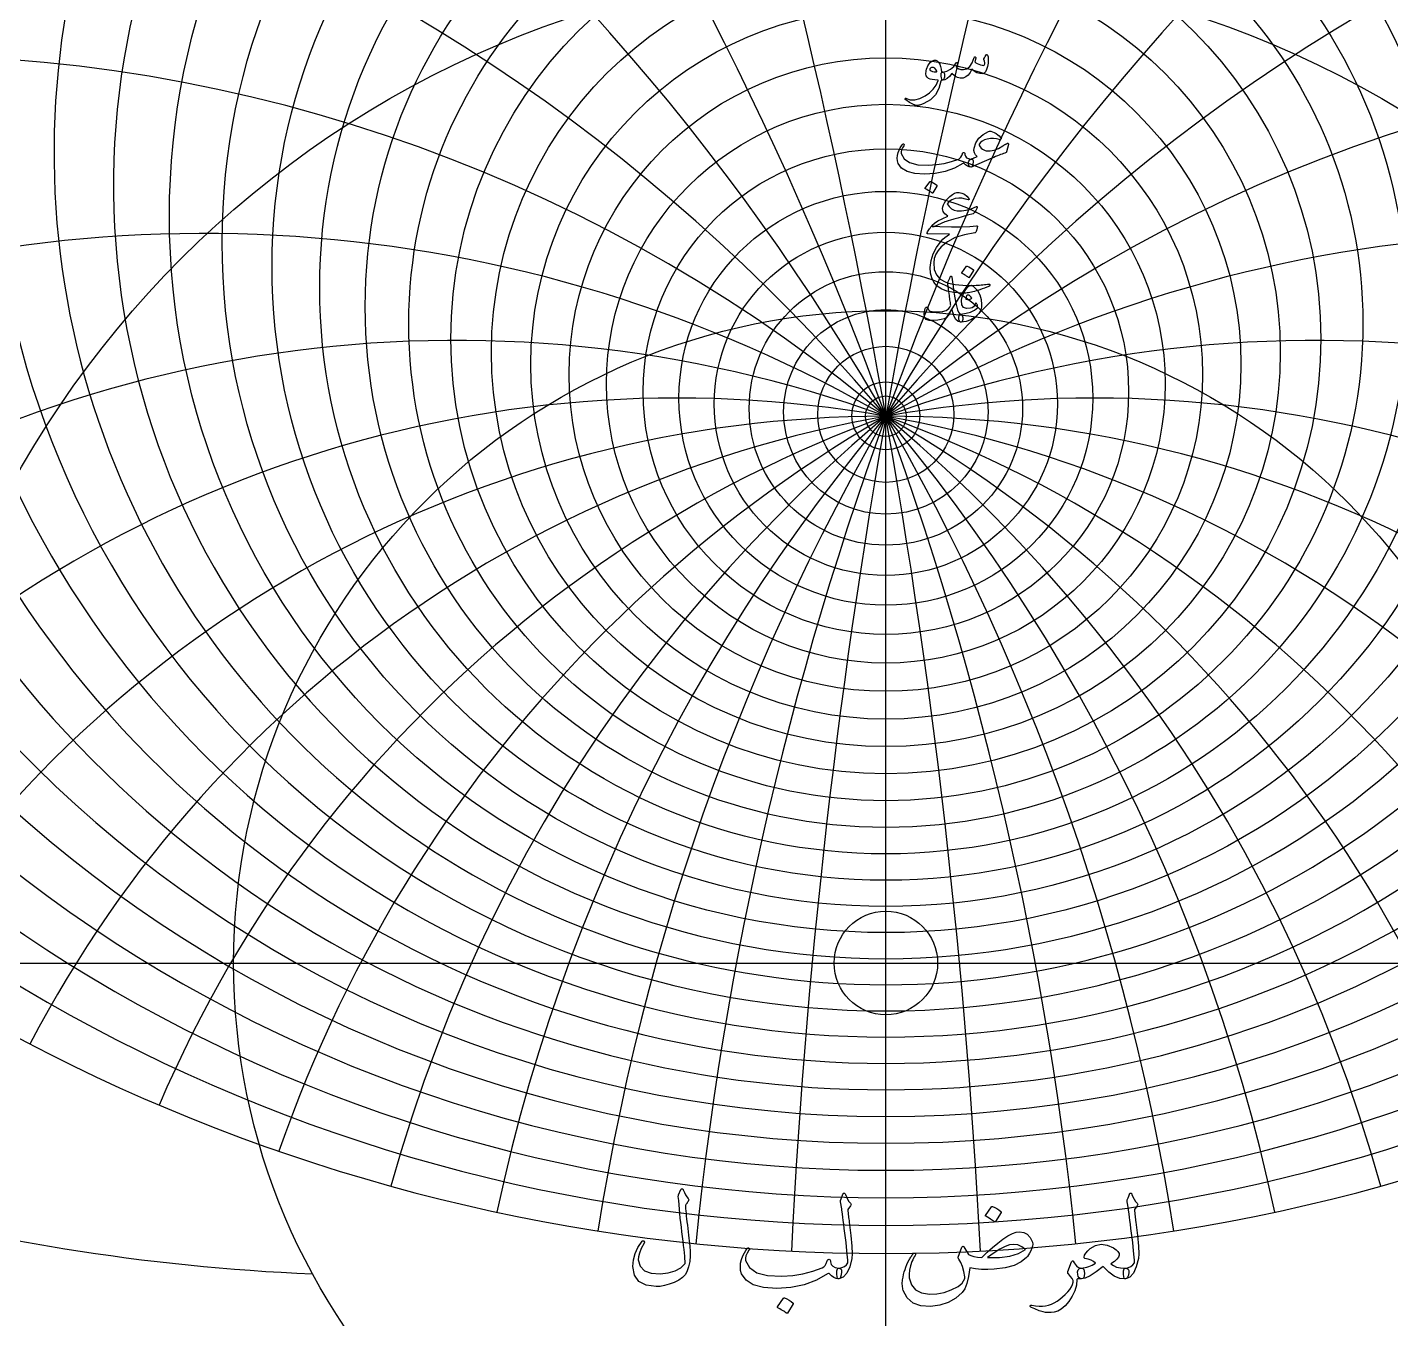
# Model space of a CAD drawing. Header units: millimetres. Extents: x -75 to 75, y -75 to 77.
# Drawn here: x -41.9 to 24.6, y -17.3 to 45.6 of the extents above; entities that cross this region are included whole.
import ezdxf

# ---------------------------------------------------------------- set-up
doc = ezdxf.new("R2010")
doc.units = ezdxf.units.MM
for name, color, linetype in [('CUT_INNER', 6, 'Continuous'), ('ENGRAVE', 7, 'Continuous'), ('ENGRAVE_FINE', 8, 'Continuous'), ('TEXT', 5, 'Continuous')]:
    doc.layers.add(name, color=color, linetype=linetype)

msp = doc.modelspace()

# ---------------------------------------------------------------- linework, layer by layer
at = {"layer": 'CUT_INNER'}
msp.add_circle((0, 0), 2.525, dxfattribs=at)
at = {"layer": 'ENGRAVE'}
for points in [[(0, -74.25), (0, 74.25)], [(-74.25, 0), (74.25, 0)]]:
    msp.add_lwpolyline(points, dxfattribs=at)
for centre, radius in [((0, 0), 74.25), ((0, 32.9407), 27.6177), ((0, 0), 48.6033), ((0, 29.2103), 17.3172), ((0, 27.2691), 8.3683), ((0, 0), 31.8152), ((0, 26.6647), 0.99)]:
    msp.add_circle(centre, radius, dxfattribs=at)
for centre, radius, start, end in [((0, 39.5176), 40.5781, 134.055363, 45.944637), ((0, 51.4893), 58.97, 185.817729, 354.182271), ((0, -30.9637), 57.6284, 32.5, 147.5), ((0, -30.9637), 57.6284, 32.5, 147.5), ((0, 76.2918), 90.4584, 217.96025, 322.03975), ((-23.5989, 88.0721), 103.3242, 240.662383, 267.574627)]:
    msp.add_arc(centre, radius, start, end, dxfattribs=at)
at = {"layer": 'ENGRAVE_FINE'}
for centre, radius in [((0, 36.4342), 34.9492), ((0, 35.137), 32.3771), ((0, 33.9776), 29.939), ((0, 32.0136), 25.3989), ((0, 31.1855), 23.2699), ((0, 30.4472), 21.2196), ((0, 29.791), 19.2382), ((0, 28.6994), 15.4487), ((0, 28.2536), 13.6257), ((0, 27.8687), 11.8418), ((0, 27.5415), 10.0912), ((0, 27.0492), 6.6681), ((0, 26.8799), 4.9858), ((0, 26.76), 3.3166), ((0, 26.6885), 1.6561)]:
    msp.add_circle(centre, radius, dxfattribs=at)
for centre, radius, start, end in [((-326.8267, -30.9637), 331.8685, 2.921523, 18.312973), ((-326.8267, -30.9637), 331.8685, 2.921523, 18.312973), ((326.8267, -30.9637), 331.8685, 161.687027, 177.078477), ((326.8267, -30.9637), 331.8685, 161.687027, 177.078477), ((0, 37.8872), 37.6751, 111.387179, 68.612821), ((-158.3326, -30.9637), 168.494, 5.884213, 36.967665), ((-158.3326, -30.9637), 168.494, 5.884213, 36.967665), ((158.3326, -30.9637), 168.494, 143.032335, 174.115787), ((158.3326, -30.9637), 168.494, 143.032335, 174.115787), ((-99.8152, -30.9637), 115.2567, 8.931478, 56.343417), ((-99.8152, -30.9637), 115.2567, 8.931478, 56.343417), ((99.8152, -30.9637), 115.2567, 123.656583, 171.068522), ((99.8152, -30.9637), 115.2567, 123.656583, 171.068522), ((0, 41.3517), 43.6863, 148.373315, 31.626685), ((0, 43.4216), 47.0335, 159.723807, 20.276193), ((-68.6788, -30.9637), 89.6538, 12.111448, 76.891442), ((-68.6788, -30.9637), 89.6538, 12.111448, 76.891442), ((68.6788, -30.9637), 89.6538, 103.108558, 167.888552), ((68.6788, -30.9637), 89.6538, 103.108558, 167.888552), ((0, 45.7665), 50.6606, 169.412711, 10.587289), ((0, 48.4353), 54.6184, 178.007933, 1.992067), ((-48.3559, -30.9637), 75.2285, 15.480002, 99.143994), ((-48.3559, -30.9637), 75.2285, 15.480002, 99.143994), ((48.3559, -30.9637), 75.2285, 80.856006, 164.519998), ((48.3559, -30.9637), 75.2285, 80.856006, 164.519998), ((0, 55.0066), 63.7956, 193.031455, 346.968545), ((-33.2717, -30.9637), 66.5435, 19.104727, 123.611365), ((-33.2717, -30.9637), 66.5435, 19.104727, 123.611365), ((0, 59.0883), 69.1978, 199.775071, 340.224929), ((33.2717, -30.9637), 66.5435, 56.388635, 160.895273), ((33.2717, -30.9637), 66.5435, 56.388635, 160.895273), ((0, 63.8669), 75.3115, 206.137147, 333.862853), ((-20.975, -30.9637), 61.3268, 23.070369, 134.799281), ((-20.975, -30.9637), 61.3268, 23.070369, 134.799281), ((20.975, -30.9637), 61.3268, 45.200719, 156.929631), ((20.975, -30.9637), 61.3268, 45.200719, 156.929631), ((-10.1614, -30.9637), 58.5174, 27.486679, 141.689177), ((-10.1614, -30.9637), 58.5174, 27.486679, 141.689177), ((10.1614, -30.9637), 58.5174, 38.310823, 152.513321), ((10.1614, -30.9637), 58.5174, 38.310823, 152.513321), ((0, 69.5202), 82.3164, 212.182549, 327.817451), ((0, 179.565), 202.4878, 248.656162, 291.343838)]:
    msp.add_arc(centre, radius, start, end, dxfattribs=at)
at = {"layer": 'TEXT'}
for points in [[(2.6896, 43.0107), (2.5866, 42.6493), (2.414, 42.3465), (2.1717, 42.1026), (1.8596, 41.9173), (1.816, 41.8985), (1.7729, 41.8816), (1.7304, 41.8667), (1.6884, 41.8536), (1.6472, 41.8428), (1.6072, 41.8344), (1.5682, 41.8285), (1.5303, 41.8251), (1.4359, 41.8385), (1.3108, 41.8877), (1.1549, 41.9725), (0.9682, 42.093), (0.9482, 42.1102), (0.9364, 42.127), (0.9328, 42.1432), (0.9375, 42.1588), (0.9479, 42.1709), (0.9617, 42.1764), (0.9787, 42.1753), (0.999, 42.1676), (1.193, 42.1048), (1.4107, 42.105), (1.6519, 42.1684), (1.9167, 42.2949), (2.133, 42.4418), (2.3119, 42.6144), (2.4535, 42.8128), (2.5578, 43.037), (2.557, 43.045), (2.5545, 43.0513), (2.5504, 43.056), (2.5447, 43.059), (2.3934, 43.0678), (2.2647, 43.0853), (2.1585, 43.1117), (2.0748, 43.1468), (2.01, 43.2012), (1.9694, 43.2764), (1.953, 43.3724), (1.9606, 43.4893), (1.9631, 43.5048), (1.9661, 43.5206), (1.9697, 43.5367), (1.9738, 43.553), (1.9785, 43.5699), (1.9837, 43.5876), (1.9895, 43.6061), (1.9958, 43.6255), (2.0474, 43.7509), (2.1099, 43.8549), (2.1835, 43.9375), (2.268, 43.9987), (2.3545, 44.0322), (2.4338, 44.0316), (2.506, 43.9971), (2.571, 43.9284), (2.6278, 43.8329), (2.6709, 43.7221), (2.7003, 43.5958), (2.7159, 43.4542), (2.7246, 43.4543), (2.7329, 43.4548), (2.741, 43.4554), (2.7488, 43.4564), (2.7567, 43.4574), (2.7648, 43.458), (2.7731, 43.4585), (2.7818, 43.4586), (2.8114, 43.4523), (2.8345, 43.4333), (2.8509, 43.4018), (2.8608, 43.3576), (2.8649, 43.309), (2.8641, 43.2599), (2.8584, 43.2102), (2.8476, 43.16), (2.8337, 43.1158), (2.818, 43.0843), (2.8007, 43.0653), (2.7818, 43.059), (2.6983, 43.059), (2.6978, 43.051), (2.6962, 43.0403), (2.6934, 43.0269), (2.6896, 43.0107)], [(4.9071, 44.3105), (4.9167, 44.3171), (4.9279, 44.3149), (4.9408, 44.3039), (4.9554, 44.2841), (4.971, 44.2506), (4.9828, 44.2029), (4.9908, 44.1409), (4.9949, 44.0646), (4.9963, 43.9778), (4.9916, 43.8933), (4.9809, 43.811), (4.9642, 43.7308), (4.9153, 43.575), (4.861, 43.463), (4.8012, 43.3949), (4.7358, 43.3708), (4.5813, 43.3798), (4.4383, 43.4202), (4.3069, 43.4918), (4.1869, 43.5947), (4.1046, 43.4325), (4.0069, 43.306), (3.8938, 43.2152), (3.7654, 43.16), (3.6306, 43.1479), (3.4942, 43.182), (3.3562, 43.2621), (3.2165, 43.3883), (3.1034, 43.2443), (2.9926, 43.1413), (2.8839, 43.0796), (2.7774, 43.059), (2.756, 43.0711), (2.7357, 43.1073), (2.7165, 43.1677), (2.6983, 43.2522), (2.6918, 43.3356), (2.7027, 43.3971), (2.7313, 43.4366), (2.7774, 43.4542), (2.9799, 43.5), (3.1572, 43.5892), (3.3093, 43.7218), (3.4361, 43.8977), (3.4429, 43.9073), (3.4503, 43.9142), (3.4583, 43.9183), (3.4668, 43.9197), (3.4772, 43.9186), (3.4866, 43.9153), (3.4948, 43.9098), (3.5019, 43.9021), (3.506, 43.8785), (3.4964, 43.8384), (3.4731, 43.7819), (3.4361, 43.7089), (3.4846, 43.6526), (3.5601, 43.6112), (3.6625, 43.5846), (3.7917, 43.5728), (3.9528, 43.6065), (4.0936, 43.7166), (4.2141, 43.9029), (4.3143, 44.1656), (4.3192, 44.179), (4.3253, 44.1886), (4.3324, 44.1944), (4.3406, 44.1963), (4.353, 44.1952), (4.3637, 44.1919), (4.3727, 44.1864), (4.3802, 44.1787), (4.3856, 44.1678), (4.3889, 44.1568), (4.39, 44.1458), (4.3889, 44.1348), (4.345, 43.9504), (4.3963, 43.9048), (4.4581, 43.8648), (4.5303, 43.8302), (4.6129, 43.8011), (4.6933, 43.7822), (4.7545, 43.778), (4.7965, 43.7888), (4.8193, 43.8143), (4.8267, 43.8532), (4.8226, 43.9087), (4.8069, 43.9806), (4.7797, 44.069), (4.7844, 44.0939), (4.8072, 44.1425), (4.8481, 44.2147), (4.9071, 44.3105)], [(2.4788, 43.5025), (2.4327, 43.5829), (2.3822, 43.6397), (2.3273, 43.6729), (2.268, 43.6825), (2.2326, 43.6732), (2.2011, 43.6584), (2.1733, 43.6381), (2.1495, 43.6123), (2.1418, 43.5986), (2.1407, 43.5837), (2.1462, 43.5678), (2.1582, 43.5508), (2.2035, 43.511), (2.2691, 43.4838), (2.355, 43.4693), (2.4612, 43.4674), (2.4722, 43.4696), (2.4788, 43.4762), (2.481, 43.4871), (2.4788, 43.5025)], [(0.808, 39.9278), (0.8236, 39.9448), (0.8398, 39.9519), (0.8565, 39.9492), (0.8738, 39.9365), (0.887, 39.9201), (0.8914, 39.9014), (0.887, 39.8806), (0.8738, 39.8575), (0.8069, 39.7538), (0.7641, 39.6577), (0.7454, 39.5693), (0.7509, 39.4887), (0.8884, 39.2235), (1.156, 39.0386), (1.5536, 38.9337), (2.0814, 38.909), (2.473, 38.9378), (2.8487, 38.9979), (3.2085, 39.0893), (3.5524, 39.212), (3.6131, 39.248), (3.6633, 39.3031), (3.7031, 39.3775), (3.7325, 39.4711), (3.7423, 39.4977), (3.7588, 39.5161), (3.7819, 39.5263), (3.8115, 39.5282), (3.8326, 39.5191), (3.8477, 39.5007), (3.8568, 39.473), (3.8598, 39.436), (3.8804, 39.3443), (3.9377, 39.2757), (4.0319, 39.2301), (4.1628, 39.2076), (4.21, 39.1972), (4.2418, 39.1703), (4.2583, 39.1269), (4.2594, 39.0671), (4.2435, 38.9557), (4.2221, 38.8761), (4.1952, 38.8283), (4.1628, 38.8124), (4.0665, 38.825), (3.9751, 38.8629), (3.8886, 38.926), (3.8071, 39.0144), (3.8002, 39.018), (3.7884, 39.0155), (3.7717, 39.007), (3.75, 38.9925), (3.3406, 38.7619), (2.8938, 38.5973), (2.4096, 38.4985), (1.8882, 38.4655), (1.4063, 38.4985), (1.0319, 38.5973), (0.7652, 38.7619), (0.606, 38.9925), (0.5697, 39.1212), (0.5577, 39.2526), (0.5697, 39.3868), (0.606, 39.5238), (0.6548, 39.6511), (0.7048, 39.7609), (0.7558, 39.8531), (0.808, 39.9278)], [(5.9763, 39.9146), (5.8885, 39.5633), (5.8786, 39.5463), (5.8622, 39.5304), (5.8391, 39.5155), (5.8095, 39.5018), (5.7437, 39.4786), (5.6739, 39.453), (5.5999, 39.4248), (5.5218, 39.3942), (5.4396, 39.3614), (5.3533, 39.3267), (5.2629, 39.2901), (5.1684, 39.2515), (4.1584, 38.8124), (4.1123, 38.8226), (4.075, 38.853), (4.0464, 38.9038), (4.0267, 38.9749), (4.0234, 39.0504), (4.0442, 39.1143), (4.0892, 39.1667), (4.1584, 39.2076), (4.167, 39.2116), (4.1842, 39.2191), (4.2099, 39.2303), (4.244, 39.2449), (4.2864, 39.2629), (4.3368, 39.2839), (4.3951, 39.3079), (4.4614, 39.335), (4.376, 39.4225), (4.322, 39.5183), (4.2992, 39.6223), (4.3077, 39.7346), (4.3922, 40.0016), (4.536, 40.2275), (4.7391, 40.4122), (5.0015, 40.5557), (5.0589, 40.5691), (5.1255, 40.5656), (5.2016, 40.545), (5.2869, 40.5074), (5.3756, 40.4561), (5.4571, 40.3987), (5.5315, 40.3353), (5.5987, 40.2659), (5.6176, 40.2404), (5.6261, 40.2165), (5.6242, 40.1943), (5.6119, 40.1737), (5.5932, 40.1577), (5.5723, 40.1495), (5.5493, 40.149), (5.524, 40.1561), (5.3926, 40.1975), (5.2529, 40.2165), (5.105, 40.2129), (4.9488, 40.1868), (4.8075, 40.1446), (4.6952, 40.088), (4.6121, 40.0172), (4.558, 39.9322), (4.5525, 39.8943), (4.5668, 39.8509), (4.6008, 39.8021), (4.6546, 39.7477), (4.7161, 39.6983), (4.7775, 39.6599), (4.839, 39.6325), (4.9005, 39.616), (5.0847, 39.6113), (5.2814, 39.65), (5.4908, 39.7321), (5.7129, 39.8575), (5.7367, 39.8726), (5.7601, 39.8871), (5.7828, 39.9011), (5.8051, 39.9146), (5.8265, 39.9272), (5.8468, 39.9387), (5.866, 39.9492), (5.8841, 39.9585), (5.9343, 39.9821), (5.9664, 39.9827), (5.9804, 39.9601), (5.9763, 39.9146)], [(2.1385, 38.1054), (2.144, 38.1109), (2.1517, 38.1142), (2.1615, 38.1153), (2.1736, 38.1142), (2.259, 38.0796), (2.3394, 38.0374), (2.4148, 37.9874), (2.4854, 37.9298), (2.4922, 37.921), (2.4953, 37.9122), (2.4944, 37.9035), (2.4898, 37.8947), (2.2834, 37.5609), (2.2757, 37.553), (2.2658, 37.5511), (2.2537, 37.5552), (2.2395, 37.5653), (2.2271, 37.5741), (2.2076, 37.5873), (2.181, 37.6049), (2.1473, 37.6268), (2.1058, 37.6532), (2.0561, 37.6839), (1.9982, 37.719), (1.9321, 37.7585), (1.9233, 37.7651), (1.9189, 37.7717), (1.9189, 37.7783), (1.9233, 37.7849)], [(4.4548, 36.8818), (4.4584, 36.8508), (4.4383, 36.7929), (4.3947, 36.7081), (4.3275, 36.5964), (4.3132, 36.5783), (4.2967, 36.5635), (4.2781, 36.5519), (4.2572, 36.5437), (3.9762, 36.4663), (3.7259, 36.3966), (3.5063, 36.3346), (3.3175, 36.2802), (3.1594, 36.2339), (3.0321, 36.1957), (2.9355, 36.1658), (2.8696, 36.1441), (2.3383, 35.907), (2.301, 35.9042), (2.2724, 35.9092), (2.2526, 35.9218), (2.2417, 35.9421), (2.2414, 35.9495), (2.245, 35.9586), (2.2524, 35.9693), (2.2636, 35.9816), (2.3718, 36.0832), (2.5337, 36.1902), (2.7494, 36.3027), (3.0189, 36.4208), (2.9456, 36.4833), (2.8839, 36.5437), (2.8337, 36.6019), (2.795, 36.6579), (2.7711, 36.7191), (2.7653, 36.7929), (2.7777, 36.8794), (2.8081, 36.9784), (2.8575, 37.0816), (2.9267, 37.1848), (3.0156, 37.288), (3.1243, 37.3912), (3.2426, 37.4804), (3.3559, 37.5416), (3.4643, 37.5748), (3.5678, 37.58), (3.708, 37.5517), (3.8346, 37.4933), (3.9474, 37.4046), (4.0464, 37.2858), (4.0552, 37.271), (4.0596, 37.2573), (4.0596, 37.2446), (4.0552, 37.2331), (4.0456, 37.2224), (4.0343, 37.2166), (4.0215, 37.2158), (4.0069, 37.2199), (3.9423, 37.2405), (3.8801, 37.2584), (3.8204, 37.2735), (3.7632, 37.2858), (3.7087, 37.2951), (3.6573, 37.3012), (3.6088, 37.3039), (3.5634, 37.3034), (3.3743, 37.2811), (3.2154, 37.2276), (3.0867, 37.1428), (2.9882, 37.0267), (3.093, 36.8887), (3.2099, 36.7863), (3.3389, 36.7196), (3.48, 36.6886), (3.6899, 36.6864), (3.9158, 36.7194), (4.1576, 36.7874), (4.4153, 36.8906), (4.426, 36.8934), (4.4361, 36.8928), (4.4457, 36.889), (4.4548, 36.8818)], [(2.6325, 35.9202), (3.1959, 35.9004), (3.6831, 35.8982), (4.0939, 35.9136), (4.4285, 35.9465), (4.4387, 35.9477), (4.4477, 35.9471), (4.4552, 35.9445), (4.4614, 35.9399), (4.4659, 35.9338), (4.4685, 35.9262), (4.4692, 35.9173), (4.468, 35.907), (4.4593, 35.8669), (4.451, 35.8301), (4.4429, 35.7967), (4.435, 35.7665), (4.4275, 35.7396), (4.4202, 35.716), (4.4132, 35.6957), (4.4065, 35.6787), (4.3922, 35.6515), (4.3758, 35.6315), (4.3571, 35.6186), (4.3362, 35.6128), (3.8291, 35.5208), (3.3878, 35.3768), (3.0123, 35.1805), (2.7027, 34.9322), (2.5463, 34.7535), (2.4327, 34.5644), (2.3619, 34.3649), (2.3339, 34.1549), (2.3608, 33.8253), (2.4678, 33.5566), (2.655, 33.3489), (2.9223, 33.2021), (3.0609, 33.1576), (3.2132, 33.1208), (3.3792, 33.0917), (3.559, 33.0703), (3.7522, 33.0563), (3.9586, 33.0495), (4.1782, 33.0497), (4.4109, 33.0572), (4.4936, 33.0618), (4.575, 33.067), (4.655, 33.0728), (4.7336, 33.0791), (4.8103, 33.086), (4.8846, 33.0934), (4.9563, 33.1013), (5.0256, 33.1098), (5.0468, 33.1109), (5.0619, 33.1055), (5.0709, 33.0934), (5.0739, 33.0747), (5.0723, 33.053), (5.0674, 33.0363), (5.0591, 33.0245), (5.0476, 33.0176), (4.9236, 32.9652), (4.8061, 32.9177), (4.6952, 32.8752), (4.5909, 32.8376), (4.4935, 32.8047), (4.4032, 32.7761), (4.32, 32.752), (4.244, 32.7322), (4.1725, 32.7177), (4.103, 32.7048), (4.0353, 32.6935), (3.9696, 32.6839), (3.9055, 32.6765), (3.8428, 32.6718), (3.7814, 32.6699), (3.7215, 32.6707), (3.312, 32.7026), (2.9706, 32.7717), (2.6973, 32.8782), (2.492, 33.022), (2.3413, 33.2018), (2.2362, 33.4117), (2.1766, 33.6519), (2.1626, 33.9222), (2.2057, 34.2576), (2.3086, 34.5831), (2.4714, 34.8987), (2.694, 35.2044), (2.781, 35.2969), (2.8795, 35.3855), (2.9895, 35.4704), (3.1111, 35.5513), (2.0485, 35.5601), (2.0229, 35.5711), (2.0122, 35.5908), (2.0164, 35.6194), (2.0353, 35.6567), (2.071, 35.711), (2.1034, 35.7599), (2.1324, 35.8033), (2.1582, 35.8411), (2.1807, 35.8732), (2.2, 35.8993), (2.2159, 35.9193), (2.2285, 35.9333), (2.257, 35.9358), (2.3339, 35.9344), (2.459, 35.9292), (2.6325, 35.9202)], [(3.9257, 33.9789), (3.9312, 33.9844), (3.9388, 33.9876), (3.9487, 33.9887), (3.9608, 33.9876), (4.0462, 33.9531), (4.1266, 33.9108), (4.202, 33.8609), (4.2726, 33.8032), (4.2794, 33.7944), (4.2824, 33.7857), (4.2816, 33.7769), (4.277, 33.7681), (4.0706, 33.4344), (4.0629, 33.4264), (4.053, 33.4245), (4.0409, 33.4286), (4.0267, 33.4388), (4.0143, 33.4475), (3.9948, 33.4607), (3.9682, 33.4783), (3.9345, 33.5002), (3.893, 33.5266), (3.8433, 33.5573), (3.7854, 33.5924), (3.7193, 33.632), (3.7105, 33.6385), (3.7061, 33.6451), (3.7061, 33.6517), (3.7105, 33.6583)], [(3.6534, 31.6516), (3.6853, 31.6362), (3.7105, 31.612), (3.7292, 31.5791), (3.7412, 31.5374), (3.7492, 31.4858), (3.7511, 31.4364), (3.747, 31.3892), (3.7369, 31.3442), (3.7218, 31.3058), (3.7028, 31.2783), (3.68, 31.2619), (3.6534, 31.2564), (3.522, 31.2929), (3.413, 31.3848), (3.3266, 31.5322), (3.2626, 31.735), (3.2544, 31.77), (3.2472, 31.8003), (3.2412, 31.826), (3.2363, 31.847), (3.2324, 31.8633), (3.2297, 31.875), (3.228, 31.882), (3.2275, 31.8843), (3.2209, 31.8972), (3.2143, 31.9008), (3.2077, 31.895), (3.2011, 31.8799), (3.1265, 31.7114), (3.0431, 31.5791), (2.9508, 31.4831), (2.8498, 31.4232), (2.7033, 31.3771), (2.5315, 31.3486), (2.3344, 31.3376), (2.1121, 31.3442), (1.9637, 31.39), (1.8827, 31.5012), (1.8692, 31.6776), (1.9233, 31.9194), (1.9357, 31.9485), (1.9508, 31.9699), (1.9686, 31.9836), (1.9892, 31.9897), (2.0095, 31.9878), (2.0265, 31.9776), (2.0402, 31.9592), (2.0507, 31.9326), (2.0729, 31.8758), (2.1001, 31.8327), (2.1322, 31.8033), (2.1692, 31.7877), (2.377, 31.7559), (2.5743, 31.7526), (2.7612, 31.7778), (2.9377, 31.8316), (3.0142, 31.8717), (3.0771, 31.926), (3.1262, 31.9946), (3.1616, 32.0775), (3.1594, 32.1167), (3.1484, 32.2081), (3.1287, 32.3517), (3.1001, 32.5474), (3.0856, 32.6521), (3.0727, 32.7466), (3.0614, 32.831), (3.0518, 32.9052), (3.0436, 32.9688), (3.0365, 33.021), (3.0304, 33.0621), (3.0255, 33.0919), (3.0214, 33.1374), (3.0222, 33.1775), (3.028, 33.2121), (3.0387, 33.2412), (3.0557, 33.2772), (3.0716, 33.3109), (3.0864, 33.342), (3.1001, 33.3707), (3.1125, 33.3969), (3.1232, 33.4206), (3.1322, 33.4419), (3.1397, 33.4607), (3.1473, 33.4758), (3.1572, 33.486), (3.1693, 33.4912), (3.1836, 33.4914), (3.1992, 33.4854), (3.211, 33.4761), (3.219, 33.4635), (3.2231, 33.4475), (3.2498, 33.2229), (3.2774, 33.0101), (3.3058, 32.809), (3.3351, 32.6198), (3.3648, 32.4424), (3.3949, 32.2768), (3.4252, 32.1229), (3.4558, 31.9809), (3.4929, 31.8483), (3.5382, 31.7493), (3.5917, 31.6837), (3.6534, 31.6516)], [(4.1584, 33.0523), (4.1886, 33.0479), (4.2221, 33.0348), (4.2588, 33.0128), (4.2989, 32.9821), (4.4704, 32.7993), (4.5898, 32.5935), (4.6571, 32.3646), (4.6722, 32.1126), (4.6587, 31.9814), (4.6315, 31.8645), (4.5907, 31.7619), (4.536, 31.6735), (4.359, 31.491), (4.1529, 31.3607), (3.9177, 31.2824), (3.6534, 31.2564), (3.6268, 31.2627), (3.604, 31.2816), (3.5851, 31.3132), (3.57, 31.3574), (3.5644, 31.3818), (3.5607, 31.4068), (3.5589, 31.4323), (3.559, 31.4584), (3.5605, 31.4842), (3.5629, 31.5089), (3.566, 31.5325), (3.57, 31.555), (3.5818, 31.5939), (3.5996, 31.623), (3.6235, 31.6422), (3.6534, 31.6516), (3.9108, 31.6861), (4.1342, 31.7504), (4.3236, 31.8442), (4.479, 31.9677), (4.4715, 32.0295), (4.4625, 32.0786), (4.4518, 32.1151), (4.4394, 32.139), (4.4246, 32.1596), (4.4109, 32.173), (4.3983, 32.1793), (4.3867, 32.1785), (4.3788, 32.1758), (4.3725, 32.1719), (4.3678, 32.167), (4.3648, 32.1609), (4.3225, 32.0742), (4.2704, 32.0072), (4.2083, 31.96), (4.1364, 31.9326), (3.9276, 31.9164), (3.7841, 31.9732), (3.7058, 32.103), (3.6929, 32.3058), (3.7105, 32.4222), (3.7456, 32.543), (3.7983, 32.6681), (3.8686, 32.7976), (3.9427, 32.9091), (4.0157, 32.9887), (4.0876, 33.0364), (4.1584, 33.0523)], [(4.0135, 32.5781), (3.9699, 32.5657), (3.9355, 32.5331), (3.9106, 32.4801), (3.8949, 32.4068), (3.8952, 32.3953), (3.896, 32.3871), (3.8974, 32.3821), (3.8993, 32.3805), (3.9435, 32.3698), (3.9882, 32.364), (4.0335, 32.3632), (4.0794, 32.3673), (4.1197, 32.3758), (4.1529, 32.3882), (4.179, 32.4044), (4.1979, 32.4244), (4.1485, 32.4949), (4.1013, 32.5441), (4.0563, 32.5718), (4.0135, 32.5781)], [(-9.9971, -11.0498), (-9.9869, -11.0319), (-9.9737, -11.0191), (-9.9576, -11.0114), (-9.9386, -11.0088), (-9.9196, -11.0121), (-9.9035, -11.022), (-9.8903, -11.0385), (-9.88, -11.0615), (-9.8255, -11.1958), (-9.7673, -11.3118), (-9.7055, -11.4095), (-9.64, -11.4889), (-9.6206, -11.5175), (-9.6151, -11.5504), (-9.6235, -11.5877), (-9.6458, -11.6295), (-9.6601, -11.6496), (-9.6737, -11.669), (-9.6865, -11.6876), (-9.6985, -11.7056), (-9.7099, -11.7224), (-9.7205, -11.7378), (-9.7304, -11.7517), (-9.7395, -11.7641), (-9.7549, -11.7868), (-9.7659, -11.8139), (-9.7725, -11.8454), (-9.7747, -11.8812), (-9.7677, -11.9824), (-9.7586, -12.0927), (-9.7472, -12.2122), (-9.7337, -12.3408), (-9.7183, -12.4786), (-9.7015, -12.6255), (-9.6832, -12.7816), (-9.6634, -12.9468), (-9.6413, -13.1116), (-9.6217, -13.2666), (-9.6047, -13.4117), (-9.5902, -13.5469), (-9.578, -13.6726), (-9.5675, -13.7892), (-9.5589, -13.8966), (-9.5522, -13.9948), (-9.5445, -14.2857), (-9.5683, -14.5613), (-9.6235, -14.8214), (-9.7103, -15.0663), (-9.7948, -15.2101), (-9.9254, -15.3429), (-10.1022, -15.4647), (-10.325, -15.5756), (-10.5665, -15.6675), (-10.7934, -15.7322), (-11.0056, -15.7699), (-11.2032, -15.7805), (-11.698, -15.7125), (-12.0522, -15.5259), (-12.2659, -15.2207), (-12.3391, -14.7969), (-12.3135, -14.4811), (-12.2308, -14.1719), (-12.091, -13.8693), (-11.8941, -13.5733), (-11.8791, -13.5561), (-11.8634, -13.5455), (-11.8469, -13.5414), (-11.8297, -13.544), (-11.8114, -13.5509), (-11.7975, -13.5601), (-11.788, -13.5714), (-11.7829, -13.585), (-11.7792, -13.6051), (-11.7799, -13.6245), (-11.7851, -13.6432), (-11.7946, -13.6611), (-11.9289, -13.9227), (-12.0214, -14.1456), (-12.0723, -14.3296), (-12.0815, -14.4749), (-11.9838, -14.7878), (-11.7726, -15.0062), (-11.448, -15.1303), (-11.01, -15.1599), (-10.6152, -15.1171), (-10.2796, -15.0179), (-10.0034, -14.8624), (-9.7864, -14.6506), (-9.7909, -14.5483), (-9.7988, -14.4288), (-9.81, -14.2921), (-9.8244, -14.1383), (-9.8425, -13.9668), (-9.8647, -13.7775), (-9.8908, -13.5702), (-9.921, -13.3449), (-9.9496, -13.1126), (-9.9766, -12.8839), (-10.0023, -12.6588), (-10.0264, -12.4374), (-10.0487, -12.2197), (-10.0689, -12.0056), (-10.0868, -11.7952), (-10.1025, -11.5885), (-10.1259, -11.3894), (-10.1248, -11.3667), (-10.1216, -11.3455), (-10.1161, -11.3257), (-10.1084, -11.3074)], [(-2.2043, -11.5416), (-2.1648, -11.4461), (-2.1341, -11.3704), (-2.1121, -11.3144), (-2.099, -11.2782), (-2.0887, -11.2551), (-2.0755, -11.2387), (-2.0594, -11.2288), (-2.0404, -11.2255), (-2.0188, -11.2291), (-2.0009, -11.2401), (-1.9866, -11.2584), (-1.976, -11.284), (-1.9273, -11.4095), (-1.8692, -11.5226), (-1.8015, -11.6232), (-1.7242, -11.7114), (-1.7027, -11.7396), (-1.6964, -11.7714), (-1.7056, -11.8069), (-1.7301, -11.8461), (-1.8589, -12.0276), (-1.8501, -12.1088), (-1.8413, -12.1886), (-1.8326, -12.2669), (-1.8238, -12.3438), (-1.815, -12.4191), (-1.8062, -12.493), (-1.7974, -12.5655), (-1.7887, -12.6365), (-1.7078, -13.2937), (-1.6584, -13.8075), (-1.6405, -14.1778), (-1.654, -14.4047), (-1.7645, -14.8163), (-1.9087, -15.1204), (-2.0865, -15.3169), (-2.298, -15.4058), (-2.3039, -15.4058), (-2.3097, -15.4058), (-2.3156, -15.4058), (-2.3214, -15.4058), (-2.3562, -15.3729), (-2.3785, -15.2975), (-2.3884, -15.1797), (-2.3858, -15.0194), (-2.3804, -14.9601), (-2.3639, -14.917), (-2.3364, -14.8899), (-2.298, -14.8789), (-2.1495, -14.8493), (-2.0258, -14.7955), (-1.927, -14.7175), (-1.8531, -14.6154), (-1.858, -14.4928), (-1.867, -14.3534), (-1.88, -14.1972), (-1.897, -14.0241), (-1.9176, -13.8349), (-1.9416, -13.6304), (-1.9689, -13.4104), (-1.9994, -13.1751), (-2.0276, -12.9439), (-2.0536, -12.736), (-2.0774, -12.5516), (-2.099, -12.3906), (-2.1176, -12.253), (-2.1326, -12.1388), (-2.144, -12.0481), (-2.1517, -11.9808), (-2.2102, -11.647), (-2.212, -11.6141), (-2.2117, -11.5855), (-2.2091, -11.5614), (-2.2043, -11.5416)], [(11.777, -11.5416), (11.8165, -11.4461), (11.8473, -11.3704), (11.8692, -11.3144), (11.8824, -11.2782), (11.8926, -11.2551), (11.9058, -11.2387), (11.9219, -11.2288), (11.9409, -11.2255), (11.9625, -11.2291), (11.9805, -11.2401), (11.9947, -11.2584), (12.0053, -11.284), (12.054, -11.4095), (12.1122, -11.5226), (12.1799, -11.6232), (12.2571, -11.7114), (12.2787, -11.7396), (12.2849, -11.7714), (12.2758, -11.8069), (12.2513, -11.8461), (12.1224, -12.0276), (12.1312, -12.1088), (12.14, -12.1886), (12.1488, -12.2669), (12.1576, -12.3438), (12.1664, -12.4191), (12.1751, -12.493), (12.1839, -12.5655), (12.1927, -12.6365), (12.2736, -13.2937), (12.323, -13.8075), (12.3409, -14.1778), (12.3274, -14.4047), (12.2169, -14.8163), (12.0727, -15.1204), (11.8948, -15.3169), (11.6833, -15.4058), (11.6775, -15.4058), (11.6716, -15.4058), (11.6658, -15.4058), (11.6599, -15.4058), (11.6251, -15.3729), (11.6028, -15.2975), (11.5929, -15.1797), (11.5955, -15.0194), (11.601, -14.9601), (11.6175, -14.917), (11.6449, -14.8899), (11.6833, -14.8789), (11.8319, -14.8493), (11.9556, -14.7955), (12.0544, -14.7175), (12.1283, -14.6154), (12.1234, -14.4928), (12.1144, -14.3534), (12.1014, -14.1972), (12.0844, -14.0241), (12.0637, -13.8349), (12.0397, -13.6304), (12.0125, -13.4104), (11.9819, -13.1751), (11.9538, -12.9439), (11.9278, -12.736), (11.904, -12.5516), (11.8824, -12.3906), (11.8637, -12.253), (11.8487, -12.1388), (11.8374, -12.0481), (11.8297, -11.9808), (11.7712, -11.647), (11.7693, -11.6141), (11.7697, -11.5855), (11.7723, -11.5614), (11.777, -11.5416)], [(5.1493, -11.8871), (5.1566, -11.8798), (5.1669, -11.8754), (5.1801, -11.8739), (5.1962, -11.8754), (5.31, -11.9215), (5.4172, -11.9778), (5.5178, -12.0444), (5.6119, -12.1213), (5.621, -12.133), (5.625, -12.1447), (5.6239, -12.1564), (5.6177, -12.1681), (5.3425, -12.6131), (5.3323, -12.6237), (5.3191, -12.6262), (5.303, -12.6208), (5.284, -12.6072), (5.2675, -12.5955), (5.2415, -12.5779), (5.206, -12.5545), (5.161, -12.5253), (5.1058, -12.4901), (5.0396, -12.4491), (4.9623, -12.4023), (4.8742, -12.3496), (4.8624, -12.3408), (4.8566, -12.332), (4.8566, -12.3233), (4.8624, -12.3145)], [(6.5194, -13.1049), (6.7236, -13.1349), (6.897, -13.2308), (7.0397, -13.3925), (7.1517, -13.6201), (7.1641, -13.7072), (7.1546, -13.8045), (7.1231, -13.9121), (7.0697, -14.0299), (7.0082, -14.1434), (6.9526, -14.2378), (6.9029, -14.3132), (6.8589, -14.3695), (6.6028, -14.5803), (6.2559, -14.7442), (5.8182, -14.8613), (5.2898, -14.9316), (4.9719, -14.947), (4.6678, -14.9404), (4.3776, -14.9118), (4.1013, -14.8613), (4.0362, -15.2906), (3.952, -15.6356), (3.8488, -15.8965), (3.7266, -16.0733), (3.4061, -16.3459), (3.0416, -16.549), (2.6332, -16.6826), (2.1809, -16.7466), (1.7049, -16.7243), (1.3247, -16.587), (1.0403, -16.3349), (0.8519, -15.9679), (0.8358, -15.911), (0.8226, -15.8515), (0.8124, -15.7895), (0.805, -15.7249), (0.8014, -15.6581), (0.8021, -15.5895), (0.8072, -15.5191), (0.8168, -15.4468), (0.8372, -15.3189), (0.8636, -15.1929), (0.8958, -15.0686), (0.9338, -14.9462), (0.9774, -14.826), (1.0261, -14.7084), (1.0799, -14.5933), (1.1388, -14.4808), (1.1649, -14.435), (1.1907, -14.3915), (1.2162, -14.3501), (1.2412, -14.311), (1.2656, -14.274), (1.2888, -14.2393), (1.3109, -14.2067), (1.332, -14.1763), (1.347, -14.1591), (1.3627, -14.1485), (1.3792, -14.1445), (1.3964, -14.147), (1.4147, -14.154), (1.4286, -14.1631), (1.4381, -14.1745), (1.4432, -14.188), (1.4447, -14.2034), (1.4432, -14.2202), (1.4388, -14.2385), (1.4315, -14.2583), (1.3887, -14.3231), (1.3481, -14.3944), (1.3097, -14.4724), (1.2734, -14.5569), (1.1973, -14.7731), (1.1505, -14.977), (1.1329, -15.1683), (1.1446, -15.3473), (1.254, -15.6872), (1.4535, -15.9342), (1.7429, -16.0883), (2.1224, -16.1494), (2.489, -16.1322), (2.8455, -16.063), (3.1916, -15.9419), (3.5275, -15.7688), (3.6289, -15.6967), (3.7164, -15.6093), (3.7899, -15.5065), (3.8496, -15.3883), (3.8565, -15.3718), (3.8598, -15.3517), (3.8594, -15.3279), (3.8554, -15.3004), (3.8038, -15.0384), (3.7369, -14.8086), (3.6545, -14.611), (3.5568, -14.4456), (3.5374, -14.4153), (3.5261, -14.3886), (3.5228, -14.3655), (3.5275, -14.3461), (3.709, -13.866), (3.735, -13.8298), (3.7603, -13.8148), (3.7848, -13.821), (3.8086, -13.8484), (4.0252, -14.2173), (4.1412, -14.2722), (4.2901, -14.3139), (4.472, -14.3424), (4.6868, -14.3578), (4.9418, -14.1094), (5.1976, -13.8792), (5.4541, -13.6673), (5.7114, -13.4737), (5.9573, -13.3124), (6.1739, -13.1971), (6.3613, -13.1279), (6.5194, -13.1049)], [(-6.7653, -13.9187), (-6.7444, -13.896), (-6.7228, -13.8865), (-6.7005, -13.8902), (-6.6774, -13.907), (-6.6599, -13.9289), (-6.654, -13.9538), (-6.6599, -13.9816), (-6.6774, -14.0124), (-6.7667, -14.1507), (-6.8238, -14.2788), (-6.8487, -14.3966), (-6.8414, -14.5042), (-6.658, -14.8577), (-6.3013, -15.1043), (-5.771, -15.2441), (-5.0674, -15.277), (-4.5452, -15.2386), (-4.0442, -15.1585), (-3.5645, -15.0366), (-3.106, -14.873), (-3.0251, -14.8251), (-2.9582, -14.7516), (-2.9051, -14.6524), (-2.8659, -14.5276), (-2.8528, -14.4921), (-2.8308, -14.4676), (-2.8001, -14.4541), (-2.7606, -14.4515), (-2.7324, -14.4636), (-2.7123, -14.4881), (-2.7002, -14.525), (-2.6962, -14.5744), (-2.6687, -14.6967), (-2.5922, -14.7881), (-2.4667, -14.8489), (-2.2922, -14.8789), (-2.2292, -14.8928), (-2.1868, -14.9287), (-2.1648, -14.9865), (-2.1634, -15.0663), (-2.1846, -15.2148), (-2.2131, -15.3209), (-2.249, -15.3846), (-2.2922, -15.4058), (-2.4206, -15.389), (-2.5425, -15.3385), (-2.6577, -15.2543), (-2.7664, -15.1365), (-2.7756, -15.1318), (-2.7913, -15.135), (-2.8136, -15.1464), (-2.8425, -15.1658), (-3.3885, -15.4732), (-3.9842, -15.6927), (-4.6297, -15.8245), (-5.325, -15.8684), (-5.9675, -15.8245), (-6.4667, -15.6927), (-6.8224, -15.4732), (-7.0346, -15.1658), (-7.0829, -14.9942), (-7.099, -14.8189), (-7.0829, -14.6399), (-7.0346, -14.4573), (-6.9695, -14.2876), (-6.9029, -14.1412), (-6.8348, -14.0182), (-6.7653, -13.9187)], [(6.8063, -13.9714), (6.6266, -13.8345), (6.4389, -13.7518), (6.2431, -13.7233), (6.0393, -13.7489), (5.8182, -13.8269), (5.565, -13.9553), (5.2796, -14.1342), (4.962, -14.3637), (5.5405, -14.3655), (6.0407, -14.3007), (6.4626, -14.1694), (6.8063, -13.9714)], [(11.6833, -14.8789), (11.769, -14.8917), (11.8268, -14.9301), (11.8568, -14.9942), (11.859, -15.0838), (11.8304, -15.2225), (11.7916, -15.3224), (11.7426, -15.3835), (11.6833, -15.4058), (11.4136, -15.3813), (11.1432, -15.2726), (10.8721, -15.0798), (10.6002, -14.8028), (10.2573, -15.0688), (9.9664, -15.258), (9.7274, -15.3703), (9.5405, -15.4058), (9.4786, -15.3919), (9.4278, -15.3502), (9.3879, -15.2807), (9.359, -15.1833), (9.3505, -15.0545), (9.378, -14.9609), (9.4413, -14.9023), (9.5405, -14.8789), (9.6307, -14.8701), (9.7198, -14.8555), (9.8078, -14.835), (9.8947, -14.8086), (9.9805, -14.7761), (10.0652, -14.7369), (10.1488, -14.6912), (10.2313, -14.6388), (10.13, -14.5561), (10.0074, -14.4895), (9.8636, -14.4391), (9.6985, -14.4047), (9.6835, -14.3984), (9.6737, -14.3856), (9.6689, -14.3662), (9.6693, -14.3403), (9.6971, -14.2506), (9.7571, -14.1514), (9.8493, -14.0428), (9.9737, -13.9246), (10.2332, -13.769), (10.508, -13.7123), (10.7982, -13.7544), (11.1037, -13.8953), (11.2332, -13.9853), (11.3233, -14.0739), (11.3738, -14.1609), (11.3847, -14.2466), (11.3525, -14.3388), (11.2735, -14.4398), (11.1476, -14.5496), (10.9749, -14.6681), (11.0982, -14.7603), (11.2574, -14.8262), (11.4524, -14.8657), (11.6833, -14.8789)], [(8.8789, -15.0428), (9.0604, -14.5744), (9.0805, -14.5371), (9.0999, -14.5188), (9.1185, -14.5196), (9.1365, -14.5393), (9.1855, -14.6213), (9.2331, -14.6915), (9.2792, -14.7501), (9.3238, -14.7969), (9.3729, -14.8328), (9.4263, -14.8584), (9.4841, -14.8738), (9.5463, -14.8789), (9.6078, -14.895), (9.6517, -14.9433), (9.678, -15.0238), (9.6868, -15.1365), (9.678, -15.2499), (9.6517, -15.3326), (9.6078, -15.3846), (9.5463, -15.4058), (9.4991, -15.408), (9.4512, -15.4088), (9.4025, -15.408), (9.3531, -15.4058), (9.3447, -15.408), (9.337, -15.4146), (9.3301, -15.4256), (9.3238, -15.441), (9.2924, -15.718), (9.2155, -15.9869), (9.0933, -16.2478), (8.9257, -16.5007), (8.7387, -16.7206), (8.5583, -16.8827), (8.3845, -16.987), (8.2173, -17.0335), (8.0599, -17.0456), (7.9157, -17.0467), (7.7847, -17.0368), (7.6669, -17.0159), (7.6093, -16.9998), (7.5476, -16.9808), (7.4819, -16.9588), (7.4122, -16.9339), (7.3389, -16.9054), (7.2622, -16.8725), (7.1822, -16.8351), (7.099, -16.7934), (7.0781, -16.7839), (7.0624, -16.7729), (7.0518, -16.7605), (7.0463, -16.7466), (7.0426, -16.7279), (7.0434, -16.7129), (7.0485, -16.7016), (7.058, -16.6939), (7.0704, -16.6869), (7.0844, -16.6837), (7.0997, -16.684), (7.1166, -16.688), (7.301, -16.7254), (7.4737, -16.7437), (7.6347, -16.7429), (7.784, -16.7232), (7.9317, -16.6842), (8.076, -16.6317), (8.2171, -16.5656), (8.3549, -16.486), (8.4897, -16.3933), (8.622, -16.2877), (8.7517, -16.1693), (8.8789, -16.0382), (8.9744, -15.9185), (9.0501, -15.7996), (9.1061, -15.6814), (9.1423, -15.5639), (9.1317, -15.4819), (9.0882, -15.3883), (9.0117, -15.2829), (8.9023, -15.1658), (8.8833, -15.1405), (8.873, -15.1116), (8.8715, -15.0791), (8.8789, -15.0428)], [(-4.9912, -16.3485), (-4.9839, -16.3411), (-4.9737, -16.3368), (-4.9605, -16.3353), (-4.9444, -16.3368), (-4.8306, -16.3829), (-4.7234, -16.4392), (-4.6228, -16.5058), (-4.5287, -16.5827), (-4.5196, -16.5944), (-4.5155, -16.6061), (-4.5166, -16.6178), (-4.5229, -16.6295), (-4.798, -17.0745), (-4.8083, -17.0851), (-4.8215, -17.0876), (-4.8376, -17.0821), (-4.8566, -17.0686), (-4.8731, -17.0569), (-4.899, -17.0393), (-4.9345, -17.0159), (-4.9795, -16.9866), (-5.0348, -16.9515), (-5.101, -16.9105), (-5.1782, -16.8637), (-5.2664, -16.811), (-5.2781, -16.8022), (-5.284, -16.7934), (-5.284, -16.7846), (-5.2781, -16.7759)]]:
    msp.add_lwpolyline(points, close=True, dxfattribs=at)

doc.saveas('drawing.dxf')
